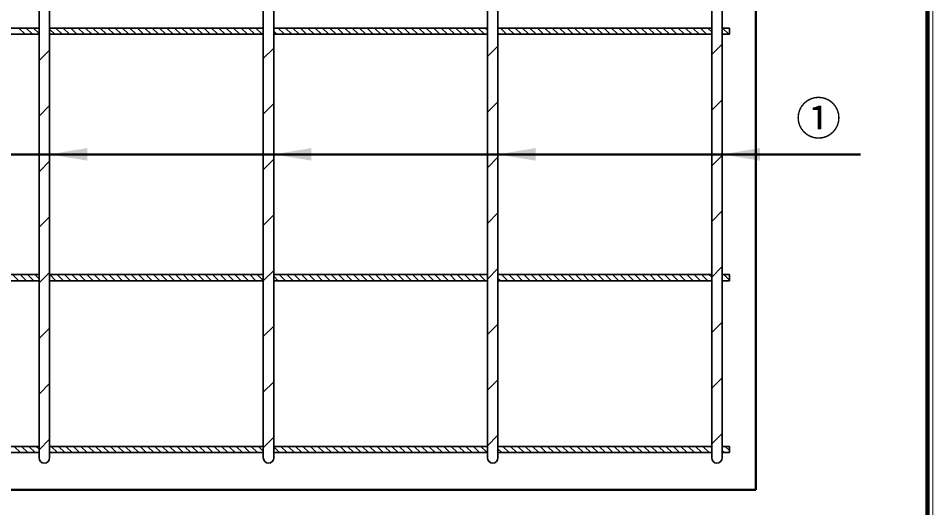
# Model space of a CAD drawing. Units: millimetres, scale not verified. Extents: x 100 to 4105, y 100 to 2870.
# Drawn here: x 3232 to 4105, y 872 to 1339 of the extents above; entities that cross this region are included whole.
import ezdxf
from ezdxf.enums import TextEntityAlignment as Align

# ---------------------------------------------------------------- set-up
doc = ezdxf.new("R2010")
doc.units = ezdxf.units.MM
doc.header["$LTSCALE"] = 5
doc.layers.add('V-nasSTD', color=7, linetype='Continuous', lineweight=50)
doc.styles.add('ＭＳ ゴシック', font='')
doc.styles.get('ＭＳ ゴシック').set_extended_font_data('MS Gothic')

msp = doc.modelspace()

# ---------------------------------------------------------------- hatches: boundary and pattern name
at = {"layer": 'V-nasSTD'}
for points in [[(3298, 1214.81), (3262, 1208.81), (3298, 1202.81)], [(3512, 1214.81), (3476, 1208.81), (3512, 1202.81)], [(3726, 1214.81), (3690, 1208.81), (3726, 1202.81)], [(3940, 1214.81), (3904, 1208.81), (3940, 1202.81)]]:
    msp.add_hatch(color=256, dxfattribs=at).paths.add_polyline_path(points)

# ---------------------------------------------------------------- linework, layer by layer
at = {"layer": 'V-nasSTD', "lineweight": 100}
msp.add_line((4100, 105), (4100, 2865), dxfattribs=at)
at = {"layer": 'V-nasSTD'}
for p, q in [((3936, 1604.81), (3936, 888.81)), ((4036, 1208.81), (2936, 1208.81)), ((1936, 888.81), (3936, 888.81))]:
    msp.add_line(p, q, dxfattribs=at)
at = {"layer": 'V-nasSTD', "lineweight": 35}
for p, q in [((3252, 1569.31), (3252, 919.31)), ((3262, 1569.31), (3262, 919.31)), ((3466, 1569.31), (3466, 919.31)), ((3476, 1569.31), (3476, 919.31)), ((3680, 1569.31), (3680, 919.31)), ((3690, 1569.31), (3690, 919.31)), ((3894, 1569.31), (3894, 919.31)), ((3904, 1569.31), (3904, 919.31)), ((3048, 1329.31), (3252, 1329.31)), ((3232.642, 1329.31), (3238.642, 1323.31)), ((3239.713, 1329.31), (3245.713, 1323.31)), ((3246.785, 1329.31), (3252, 1324.094)), ((3262, 1329.31), (3466, 1329.31)), ((3262, 1328.236), (3266.927, 1323.31)), ((3267.998, 1329.31), (3273.998, 1323.31)), ((3275.069, 1329.31), (3281.069, 1323.31)), ((3282.14, 1329.31), (3288.14, 1323.31)), ((3289.211, 1329.31), (3295.211, 1323.31)), ((3296.282, 1329.31), (3302.282, 1323.31)), ((3303.353, 1329.31), (3309.353, 1323.31)), ((3310.424, 1329.31), (3316.424, 1323.31)), ((3317.495, 1329.31), (3323.495, 1323.31)), ((3324.566, 1329.31), (3330.566, 1323.31)), ((3331.637, 1329.31), (3337.637, 1323.31)), ((3338.708, 1329.31), (3344.708, 1323.31)), ((3345.779, 1329.31), (3351.779, 1323.31)), ((3352.851, 1329.31), (3358.851, 1323.31)), ((3359.922, 1329.31), (3365.922, 1323.31)), ((3366.993, 1329.31), (3372.993, 1323.31)), ((3374.064, 1329.31), (3380.064, 1323.31)), ((3381.135, 1329.31), (3387.135, 1323.31)), ((3388.206, 1329.31), (3394.206, 1323.31)), ((3395.277, 1329.31), (3401.277, 1323.31)), ((3402.348, 1329.31), (3408.348, 1323.31)), ((3409.419, 1329.31), (3415.419, 1323.31)), ((3416.49, 1329.31), (3422.49, 1323.31)), ((3423.561, 1329.31), (3429.561, 1323.31)), ((3430.632, 1329.31), (3436.632, 1323.31)), ((3437.703, 1329.31), (3443.703, 1323.31)), ((3444.774, 1329.31), (3450.774, 1323.31)), ((3451.845, 1329.31), (3457.845, 1323.31)), ((3458.917, 1329.31), (3464.917, 1323.31)), ((3476, 1329.31), (3680, 1329.31)), ((3480.13, 1329.31), (3486.13, 1323.31)), ((3487.201, 1329.31), (3493.201, 1323.31)), ((3494.272, 1329.31), (3500.272, 1323.31)), ((3501.343, 1329.31), (3507.343, 1323.31)), ((3508.414, 1329.31), (3514.414, 1323.31)), ((3515.485, 1329.31), (3521.485, 1323.31)), ((3522.556, 1329.31), (3528.556, 1323.31)), ((3529.627, 1329.31), (3535.627, 1323.31)), ((3536.698, 1329.31), (3542.698, 1323.31)), ((3543.769, 1329.31), (3549.769, 1323.31)), ((3550.84, 1329.31), (3556.84, 1323.31)), ((3557.912, 1329.31), (3563.912, 1323.31)), ((3564.983, 1329.31), (3570.983, 1323.31)), ((3572.054, 1329.31), (3578.054, 1323.31)), ((3579.125, 1329.31), (3585.125, 1323.31)), ((3586.196, 1329.31), (3592.196, 1323.31)), ((3593.267, 1329.31), (3599.267, 1323.31)), ((3600.338, 1329.31), (3606.338, 1323.31)), ((3607.409, 1329.31), (3613.409, 1323.31)), ((3614.48, 1329.31), (3620.48, 1323.31)), ((3621.551, 1329.31), (3627.551, 1323.31)), ((3628.622, 1329.31), (3634.622, 1323.31)), ((3635.693, 1329.31), (3641.693, 1323.31)), ((3642.764, 1329.31), (3648.764, 1323.31)), ((3649.835, 1329.31), (3655.835, 1323.31)), ((3656.906, 1329.31), (3662.906, 1323.31)), ((3663.978, 1329.31), (3669.978, 1323.31)), ((3671.049, 1329.31), (3677.049, 1323.31)), ((3678.12, 1329.31), (3680, 1327.429)), ((3690, 1329.31), (3894, 1329.31)), ((3692.262, 1329.31), (3698.262, 1323.31)), ((3699.333, 1329.31), (3705.333, 1323.31)), ((3706.404, 1329.31), (3712.404, 1323.31)), ((3713.475, 1329.31), (3719.475, 1323.31)), ((3720.546, 1329.31), (3726.546, 1323.31)), ((3727.617, 1329.31), (3733.617, 1323.31)), ((3734.688, 1329.31), (3740.688, 1323.31)), ((3741.759, 1329.31), (3747.759, 1323.31)), ((3748.83, 1329.31), (3754.83, 1323.31)), ((3755.901, 1329.31), (3761.901, 1323.31)), ((3762.972, 1329.31), (3768.972, 1323.31)), ((3770.044, 1329.31), (3776.044, 1323.31)), ((3777.115, 1329.31), (3783.115, 1323.31)), ((3784.186, 1329.31), (3790.186, 1323.31)), ((3791.257, 1329.31), (3797.257, 1323.31)), ((3798.328, 1329.31), (3804.328, 1323.31)), ((3805.399, 1329.31), (3811.399, 1323.31)), ((3812.47, 1329.31), (3818.47, 1323.31)), ((3819.541, 1329.31), (3825.541, 1323.31)), ((3826.612, 1329.31), (3832.612, 1323.31)), ((3833.683, 1329.31), (3839.683, 1323.31)), ((3840.754, 1329.31), (3846.754, 1323.31)), ((3847.825, 1329.31), (3853.825, 1323.31)), ((3854.896, 1329.31), (3860.896, 1323.31)), ((3861.967, 1329.31), (3867.967, 1323.31)), ((3869.038, 1329.31), (3875.038, 1323.31)), ((3876.11, 1329.31), (3882.11, 1323.31)), ((3883.181, 1329.31), (3889.181, 1323.31)), ((3890.252, 1329.31), (3894, 1325.561)), ((3904, 1329.31), (3911, 1329.31)), ((3904.394, 1329.31), (3910.394, 1323.31)), ((3911, 1329.31), (3911, 1323.31)), ((3048, 1323.31), (3252, 1323.31)), ((3262, 1323.31), (3466, 1323.31)), ((3476, 1326.368), (3479.059, 1323.31)), ((3476, 1323.31), (3680, 1323.31)), ((3690, 1324.5), (3691.191, 1323.31)), ((3690, 1323.31), (3894, 1323.31)), ((3904, 1323.31), (3911, 1323.31)), ((3911, 1323.31), (3911, 1326.31)), ((3466, 1300.204), (3476, 1310.204)), ((3680, 1302.072), (3690, 1312.072)), ((3894, 1303.94), (3904, 1313.94)), ((3252, 1298.336), (3262, 1308.336)), ((3466, 1247.171), (3476, 1257.171)), ((3680, 1249.039), (3690, 1259.039)), ((3894, 1250.907), (3904, 1260.907)), ((3252, 1245.303), (3262, 1255.303)), ((3680, 1196.006), (3690, 1206.006)), ((3894, 1197.874), (3904, 1207.874)), ((3252, 1192.27), (3262, 1202.27)), ((3466, 1194.138), (3476, 1204.138)), ((3680, 1142.973), (3690, 1152.973)), ((3894, 1144.841), (3904, 1154.841)), ((3252, 1139.237), (3262, 1149.237)), ((3466, 1141.105), (3476, 1151.105)), ((3680, 1089.94), (3690, 1099.94)), ((3894, 1091.808), (3904, 1101.808)), ((3048, 1094.31), (3252, 1094.31)), ((3226.724, 1094.31), (3232.724, 1088.31)), ((3233.795, 1094.31), (3239.795, 1088.31)), ((3240.866, 1094.31), (3246.866, 1088.31)), ((3247.937, 1094.31), (3252, 1090.246)), ((3252, 1086.204), (3262, 1096.204)), ((3262, 1094.31), (3466, 1094.31)), ((3262.079, 1094.31), (3268.079, 1088.31)), ((3269.15, 1094.31), (3275.15, 1088.31)), ((3276.221, 1094.31), (3282.221, 1088.31)), ((3283.292, 1094.31), (3289.292, 1088.31)), ((3290.363, 1094.31), (3296.363, 1088.31)), ((3297.434, 1094.31), (3303.434, 1088.31)), ((3304.505, 1094.31), (3310.505, 1088.31)), ((3311.576, 1094.31), (3317.576, 1088.31)), ((3318.647, 1094.31), (3324.647, 1088.31)), ((3325.718, 1094.31), (3331.718, 1088.31)), ((3332.79, 1094.31), (3338.79, 1088.31)), ((3339.861, 1094.31), (3345.861, 1088.31)), ((3346.932, 1094.31), (3352.932, 1088.31)), ((3354.003, 1094.31), (3360.003, 1088.31)), ((3361.074, 1094.31), (3367.074, 1088.31)), ((3368.145, 1094.31), (3374.145, 1088.31)), ((3375.216, 1094.31), (3381.216, 1088.31)), ((3382.287, 1094.31), (3388.287, 1088.31)), ((3389.358, 1094.31), (3395.358, 1088.31)), ((3396.429, 1094.31), (3402.429, 1088.31)), ((3403.5, 1094.31), (3409.5, 1088.31)), ((3410.571, 1094.31), (3416.571, 1088.31)), ((3417.642, 1094.31), (3423.642, 1088.31)), ((3424.713, 1094.31), (3430.713, 1088.31)), ((3431.785, 1094.31), (3437.785, 1088.31)), ((3438.856, 1094.31), (3444.856, 1088.31)), ((3445.927, 1094.31), (3451.927, 1088.31)), ((3452.998, 1094.31), (3458.998, 1088.31)), ((3460.069, 1094.31), (3466, 1088.378)), ((3466, 1088.072), (3476, 1098.072)), ((3476, 1094.31), (3680, 1094.31)), ((3476, 1092.52), (3480.211, 1088.31)), ((3481.282, 1094.31), (3487.282, 1088.31)), ((3488.353, 1094.31), (3494.353, 1088.31)), ((3495.424, 1094.31), (3501.424, 1088.31)), ((3502.495, 1094.31), (3508.495, 1088.31)), ((3509.566, 1094.31), (3515.566, 1088.31)), ((3516.637, 1094.31), (3522.637, 1088.31)), ((3523.708, 1094.31), (3529.708, 1088.31)), ((3530.779, 1094.31), (3536.779, 1088.31)), ((3537.851, 1094.31), (3543.851, 1088.31)), ((3544.922, 1094.31), (3550.922, 1088.31)), ((3551.993, 1094.31), (3557.993, 1088.31)), ((3559.064, 1094.31), (3565.064, 1088.31)), ((3566.135, 1094.31), (3572.135, 1088.31)), ((3573.206, 1094.31), (3579.206, 1088.31)), ((3580.277, 1094.31), (3586.277, 1088.31)), ((3587.348, 1094.31), (3593.348, 1088.31)), ((3594.419, 1094.31), (3600.419, 1088.31)), ((3601.49, 1094.31), (3607.49, 1088.31)), ((3608.561, 1094.31), (3614.561, 1088.31)), ((3615.632, 1094.31), (3621.632, 1088.31)), ((3622.703, 1094.31), (3628.703, 1088.31)), ((3629.774, 1094.31), (3635.774, 1088.31)), ((3636.845, 1094.31), (3642.845, 1088.31)), ((3643.917, 1094.31), (3649.917, 1088.31)), ((3650.988, 1094.31), (3656.988, 1088.31)), ((3658.059, 1094.31), (3664.059, 1088.31)), ((3665.13, 1094.31), (3671.13, 1088.31)), ((3672.201, 1094.31), (3678.201, 1088.31)), ((3679.272, 1094.31), (3680, 1093.581)), ((3690, 1094.31), (3894, 1094.31)), ((3693.414, 1094.31), (3699.414, 1088.31)), ((3700.485, 1094.31), (3706.485, 1088.31)), ((3707.556, 1094.31), (3713.556, 1088.31)), ((3714.627, 1094.31), (3720.627, 1088.31)), ((3721.698, 1094.31), (3727.698, 1088.31)), ((3728.769, 1094.31), (3734.769, 1088.31)), ((3735.84, 1094.31), (3741.84, 1088.31)), ((3742.912, 1094.31), (3748.912, 1088.31)), ((3749.983, 1094.31), (3755.983, 1088.31)), ((3757.054, 1094.31), (3763.054, 1088.31)), ((3764.125, 1094.31), (3770.125, 1088.31)), ((3771.196, 1094.31), (3777.196, 1088.31)), ((3778.267, 1094.31), (3784.267, 1088.31)), ((3785.338, 1094.31), (3791.338, 1088.31)), ((3792.409, 1094.31), (3798.409, 1088.31)), ((3799.48, 1094.31), (3805.48, 1088.31)), ((3806.551, 1094.31), (3812.551, 1088.31)), ((3813.622, 1094.31), (3819.622, 1088.31)), ((3820.693, 1094.31), (3826.693, 1088.31)), ((3827.764, 1094.31), (3833.764, 1088.31)), ((3834.835, 1094.31), (3840.835, 1088.31)), ((3841.906, 1094.31), (3847.906, 1088.31)), ((3848.978, 1094.31), (3854.978, 1088.31)), ((3856.049, 1094.31), (3862.049, 1088.31)), ((3863.12, 1094.31), (3869.12, 1088.31)), ((3870.191, 1094.31), (3876.191, 1088.31)), ((3877.262, 1094.31), (3883.262, 1088.31)), ((3884.333, 1094.31), (3890.333, 1088.31)), ((3891.404, 1094.31), (3894, 1091.713)), ((3904, 1094.31), (3911, 1094.31)), ((3905.546, 1094.31), (3911, 1088.856)), ((3911, 1094.31), (3911, 1088.31)), ((3048, 1088.31), (3252, 1088.31)), ((3262, 1088.31), (3466, 1088.31)), ((3476, 1088.31), (3680, 1088.31)), ((3690, 1090.653), (3692.343, 1088.31)), ((3690, 1088.31), (3894, 1088.31)), ((3904, 1088.785), (3904.475, 1088.31)), ((3904, 1088.31), (3911, 1088.31)), ((3894, 1038.775), (3904, 1048.775)), ((3252, 1033.171), (3262, 1043.171)), ((3466, 1035.039), (3476, 1045.039)), ((3680, 1036.907), (3690, 1046.907)), ((3894, 985.742), (3904, 995.742)), ((3252, 980.138), (3262, 990.138)), ((3466, 982.006), (3476, 992.006)), ((3680, 983.874), (3690, 993.874)), ((3252, 927.105), (3262, 937.105)), ((3466, 928.973), (3476, 938.973)), ((3680, 930.841), (3690, 940.841)), ((3894, 932.709), (3904, 942.709)), ((3048, 930.31), (3252, 930.31)), ((3228.089, 930.31), (3234.089, 924.31)), ((3235.16, 930.31), (3241.16, 924.31)), ((3242.231, 930.31), (3248.231, 924.31)), ((3249.302, 930.31), (3252, 927.612)), ((3262, 930.31), (3466, 930.31)), ((3263.444, 930.31), (3269.444, 924.31)), ((3270.515, 930.31), (3276.515, 924.31)), ((3277.586, 930.31), (3283.586, 924.31)), ((3284.658, 930.31), (3290.658, 924.31)), ((3291.729, 930.31), (3297.729, 924.31)), ((3298.8, 930.31), (3304.8, 924.31)), ((3305.871, 930.31), (3311.871, 924.31)), ((3312.942, 930.31), (3318.942, 924.31)), ((3320.013, 930.31), (3326.013, 924.31)), ((3327.084, 930.31), (3333.084, 924.31)), ((3334.155, 930.31), (3340.155, 924.31)), ((3341.226, 930.31), (3347.226, 924.31)), ((3348.297, 930.31), (3354.297, 924.31)), ((3355.368, 930.31), (3361.368, 924.31)), ((3362.439, 930.31), (3368.439, 924.31)), ((3369.51, 930.31), (3375.51, 924.31)), ((3376.581, 930.31), (3382.581, 924.31)), ((3383.652, 930.31), (3389.652, 924.31)), ((3390.724, 930.31), (3396.724, 924.31)), ((3397.795, 930.31), (3403.795, 924.31)), ((3404.866, 930.31), (3410.866, 924.31)), ((3411.937, 930.31), (3417.937, 924.31)), ((3419.008, 930.31), (3425.008, 924.31)), ((3426.079, 930.31), (3432.079, 924.31)), ((3433.15, 930.31), (3439.15, 924.31)), ((3440.221, 930.31), (3446.221, 924.31)), ((3447.292, 930.31), (3453.292, 924.31)), ((3454.363, 930.31), (3460.363, 924.31)), ((3461.434, 930.31), (3466, 925.744)), ((3476, 930.31), (3680, 930.31)), ((3476, 929.886), (3481.576, 924.31)), ((3482.647, 930.31), (3488.647, 924.31)), ((3489.718, 930.31), (3495.718, 924.31)), ((3496.79, 930.31), (3502.79, 924.31)), ((3503.861, 930.31), (3509.861, 924.31)), ((3510.932, 930.31), (3516.932, 924.31)), ((3518.003, 930.31), (3524.003, 924.31)), ((3525.074, 930.31), (3531.074, 924.31)), ((3532.145, 930.31), (3538.145, 924.31)), ((3539.216, 930.31), (3545.216, 924.31)), ((3546.287, 930.31), (3552.287, 924.31)), ((3553.358, 930.31), (3559.358, 924.31)), ((3560.429, 930.31), (3566.429, 924.31)), ((3567.5, 930.31), (3573.5, 924.31)), ((3574.571, 930.31), (3580.571, 924.31)), ((3581.642, 930.31), (3587.642, 924.31)), ((3588.713, 930.31), (3594.713, 924.31)), ((3595.785, 930.31), (3601.785, 924.31)), ((3602.856, 930.31), (3608.856, 924.31)), ((3609.927, 930.31), (3615.927, 924.31)), ((3616.998, 930.31), (3622.998, 924.31)), ((3624.069, 930.31), (3630.069, 924.31)), ((3631.14, 930.31), (3637.14, 924.31)), ((3638.211, 930.31), (3644.211, 924.31)), ((3645.282, 930.31), (3651.282, 924.31)), ((3652.353, 930.31), (3658.353, 924.31)), ((3659.424, 930.31), (3665.424, 924.31)), ((3666.495, 930.31), (3672.495, 924.31)), ((3673.566, 930.31), (3679.566, 924.31)), ((3690, 930.31), (3894, 930.31)), ((3690, 928.018), (3693.708, 924.31)), ((3694.779, 930.31), (3700.779, 924.31)), ((3701.851, 930.31), (3707.851, 924.31)), ((3708.922, 930.31), (3714.922, 924.31)), ((3715.993, 930.31), (3721.993, 924.31)), ((3723.064, 930.31), (3729.064, 924.31)), ((3730.135, 930.31), (3736.135, 924.31)), ((3737.206, 930.31), (3743.206, 924.31)), ((3744.277, 930.31), (3750.277, 924.31)), ((3751.348, 930.31), (3757.348, 924.31)), ((3758.419, 930.31), (3764.419, 924.31)), ((3765.49, 930.31), (3771.49, 924.31)), ((3772.561, 930.31), (3778.561, 924.31)), ((3779.632, 930.31), (3785.632, 924.31)), ((3786.703, 930.31), (3792.703, 924.31)), ((3793.774, 930.31), (3799.774, 924.31)), ((3800.845, 930.31), (3806.845, 924.31)), ((3807.917, 930.31), (3813.917, 924.31)), ((3814.988, 930.31), (3820.988, 924.31)), ((3822.059, 930.31), (3828.059, 924.31)), ((3829.13, 930.31), (3835.13, 924.31)), ((3836.201, 930.31), (3842.201, 924.31)), ((3843.272, 930.31), (3849.272, 924.31)), ((3850.343, 930.31), (3856.343, 924.31)), ((3857.414, 930.31), (3863.414, 924.31)), ((3864.485, 930.31), (3870.485, 924.31)), ((3871.556, 930.31), (3877.556, 924.31)), ((3878.627, 930.31), (3884.627, 924.31)), ((3885.698, 930.31), (3891.698, 924.31)), ((3892.769, 930.31), (3894, 929.079)), ((3904, 930.31), (3911, 930.31)), ((3904, 926.15), (3905.84, 924.31)), ((3906.912, 930.31), (3911, 926.221)), ((3911, 930.31), (3911, 924.31)), ((3048, 924.31), (3252, 924.31)), ((3262, 924.683), (3262.373, 924.31)), ((3262, 924.31), (3466, 924.31)), ((3476, 924.31), (3680, 924.31)), ((3690, 924.31), (3894, 924.31)), ((3904, 924.31), (3911, 924.31))]:
    msp.add_line(p, q, dxfattribs=at)
at = {"layer": 'V-nasSTD', "lineweight": 13}
msp.add_lwpolyline([(100, 100), (100, 2870), (4105, 2870), (4105, 100)], close=True, dxfattribs=at)
at = {"layer": 'V-nasSTD', "lineweight": 35}
for centre in [(3257, 919.31), (3471, 919.31), (3685, 919.31), (3899, 919.31)]:
    msp.add_arc(centre, 5, 180, 0, dxfattribs=at)

# ---------------------------------------------------------------- texts
at = {"layer": 'V-nasSTD', "style": 'ＭＳ ゴシック'}
msp.add_text('①', height=31.67, dxfattribs=at).set_placement((3974.4, 1259.01), align=Align.TOP_LEFT)

doc.saveas('drawing.dxf')
